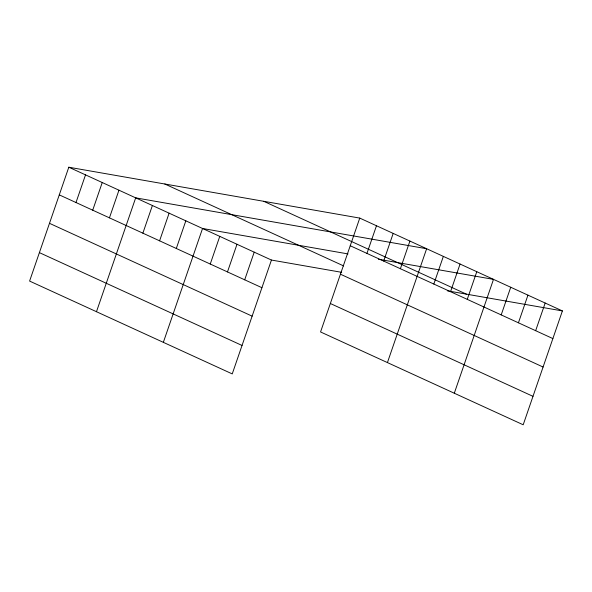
<?xml version="1.0" encoding="UTF-8"?>
<svg xmlns="http://www.w3.org/2000/svg" width="592" height="592" viewBox="0 0 592 592"><rect width="100%" height="100%" fill="white"/><g stroke="black" fill="none" stroke-linecap="round" stroke-linejoin="round"><path stroke-width="0.89" d="M359.758 218.093L320.553 331.949L523.195 424.782L562.4 310.926L359.758 218.093L68.805 167.218L29.6 281.074L232.242 373.907L271.447 260.051L341.68 272.327M75.998 202.531L85.522 174.877M92.715 210.19L102.238 182.536M109.439 217.849L118.955 190.195M96.474 311.71L135.679 197.854L426.632 248.729L387.427 362.585M142.872 233.167L152.396 205.513M159.588 240.826L169.112 213.172M176.305 248.485L185.829 220.831M163.348 342.346L202.545 228.49L348.022 253.924M210.249 264.032L219.773 236.378M227.476 271.92L237 244.267M244.696 279.816L254.22 252.155M366.951 253.406L376.475 225.752M383.668 261.065L393.192 233.411M400.392 268.724L409.908 241.07M433.825 284.042L443.349 256.388M450.542 291.701L460.065 264.047M467.258 299.36L476.782 271.706M454.301 393.221L493.499 279.365L378.399 259.237M501.202 314.907L510.726 287.253M518.429 322.803L527.953 295.142M535.649 330.691L545.173 303.037M447.293 290.798L562.4 310.926M263.743 201.302L466.385 294.135M350.235 245.747L552.876 338.58M164.82 184.008L343.678 265.941M340.437 274.2L543.086 367.025M68.805 167.218L271.447 260.051M330.351 303.504L532.992 396.337M59.281 194.872L261.923 287.705M49.484 223.317L252.133 316.15M39.398 252.629L242.039 345.462"/></g></svg>
